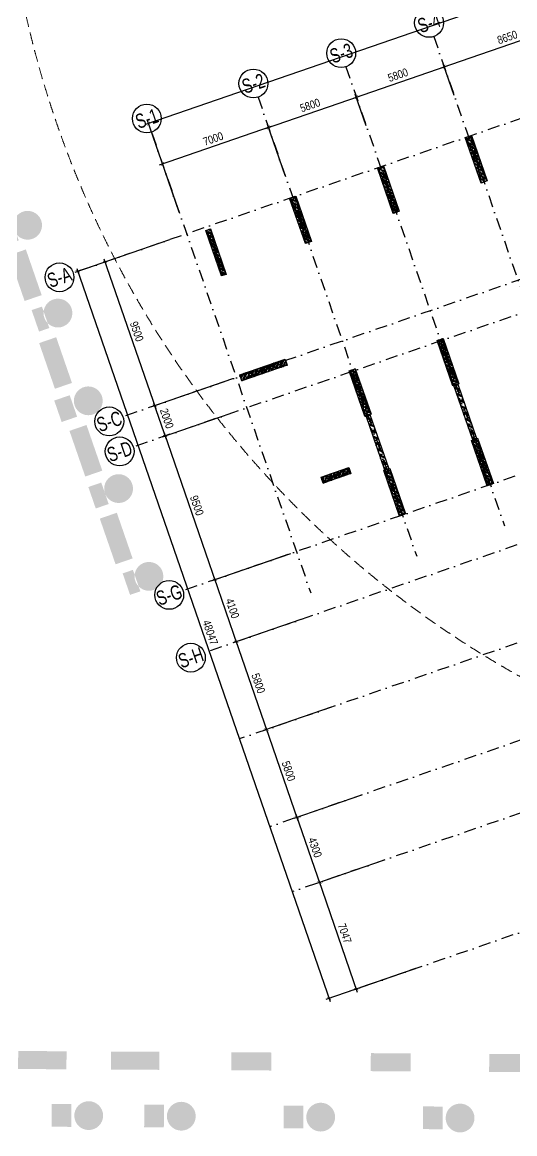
# Model space of a CAD drawing. Header units: millimetres. Extents: x -185400 to 961535, y -14070 to 330824.
# Drawn here: x -116823 to -86082, y -14070 to 55363 of the extents above; entities that cross this region are included whole.
import ezdxf
from ezdxf.enums import TextEntityAlignment as Align

# ---------------------------------------------------------------- set-up
doc = ezdxf.new("R2010")
doc.units = ezdxf.units.MM
doc.header["$LTSCALE"] = 300
doc.header["$MEASUREMENT"] = 0
doc.set_wipeout_variables(frame=1)
doc.linetypes.add('DASHDOT', pattern=[1, 0.5, -0.25, 0, -0.25])
doc.linetypes.add('HIDDEN', pattern=[0.375, 0.25, -0.125])
for name, color, linetype in [('$AUDIT-BAD-LAYER', 7, 'Continuous'), ('KC2-COLUMN', 2, 'Continuous'), ('KC2-HATCH', 252, 'Continuous'), ('KT-Kich thuoc', 9, 'Continuous'), ('KT-Luoi truc South Tower', 8, 'DASHDOT'), ('ST_MBDV Cot vach 220805$0$AUDIT_I_220805193045-1', 50, 'Continuous'), ('ST_MBDV Cot vach 220805$0$AUDIT_I_220805193045-5', 6, 'Continuous')]:
    doc.layers.add(name, color=color, linetype=linetype)
doc.layers.add('KT-Chi gioi XD', color=7, linetype='HIDDEN', true_color=0x0066cc)
doc.styles.add('Arial Narrow', font='ARIALN.TTF')
doc.styles.add('ST_MBDV Cot vach 220805$0$HBA-Text', font='GOTHIC.TTF')
doc.dimstyles.new('ccu12-200', dxfattribs={"dimscale": 200, "dimtxt": 2.5, "dimasz": 1, "dimexe": 1, "dimexo": 2, "dimgap": 1, "dimtad": 1, "dimdec": 0, "dimdsep": 46, "dimtxsty": 'Arial Narrow', "dimblk": 'ARCHTICK', "dimcen": -1, "dimdle": 1, "dimclrd": 256, "dimclre": 256, "dimclrt": 3, "dimadec": 0, "dimazin": 2, "dimtfac": 0.1, "dimtdec": 0, "dimtmove": 0, "dimatfit": 1, "dimldrblk": 'ARCHTICK', "dimfxl": 1, "dimtvp": 0.833333, "dimtolj": 1, "dimtzin": 12, "dimarcsym": 0})
pattern_1 = [(50, (-550, 3050), (286.904, -25.101), [30, -330]), (355, (-550, 3050), (-55.5, 300.877), [24, -264]), (100.451, (-526.1, 3047.9), (231.404, 275.776), [25.496, -280.457]), (46.184, (-550, 3130), (426.896, -66.208), [45, -495]), (96.636, (-514.43, 3124.5), (373.865, 389.647), [38.244, -420.685]), (351.184, (-550, 3130), (373.865, 389.65), [36, -396]), (21, (-510, 3110), (238.763, -161.048), [30, -330]), (326, (-510, 3110), (97.326, 290.06), [24, -264]), (71.451, (-490.1, 3096.58), (336.09, 129.012), [25.496, -280.457]), (37.5, (-550, 3050), (4.864, 133.1575), [0, -260.8, 0, -268, 0, -265]), (7.5, (-550, 3050), (105.228, 157.7647), [0, -152.8, 0, -254.8, 0, -101]), (327.5, (-639.2, 3050), (213.529, -9.022), [0, -100, 0, -312, 0, -414]), (317.5, (-679.2, 3050), (233.274, 40.042), [0, -130, 0, -207.2, 0, -294]), (45, (-550, 3050), (-120.208, 120.208), []), (45, (-550, 3099), (-120.208, 120.208), [])]

# ---------------------------------------------------------------- blocks, each defined once
blk = doc.blocks.new('_ARCHTICK')
at = {"color": 0, "linetype": 'ByBlock', "const_width": 0.15}
blk.add_lwpolyline([(-0.5, -0.5), (0.5, 0.5)], dxfattribs=at)
blk = doc.blocks.new('*D62')
at = {"layer": 'Defpoints', "color": 0, "transparency": 16777216}
for p in [(-107244, 41911, 0), (-103322, 33214, 0), (-108556, 31407)]:
    blk.add_point(p, dxfattribs=at)
at = {"layer": 'KT-Kich thuoc', "lineweight": -2, "transparency": 16777216}
for p, q in [((-107622, 41780), (-111846, 40322)), ((-111722, 40576), (-108491, 31218)), ((-103700, 33084), (-108746, 31342))]:
    blk.add_line(p, q, dxfattribs=at)
at = {"layer": 'KT-Kich thuoc', "lineweight": -2, "transparency": 16777216, "xscale": 200, "yscale": 200, "zscale": 200}
for p, rotation in [((-111657, 40387), 109.0471379636342), ((-108556, 31407), 289.0471379636342)]:
    blk.add_blockref('_ARCHTICK', p, dxfattribs=dict(at, rotation=rotation))
at = {"layer": 'KT-Kich thuoc', "color": 3, "transparency": 16777216, "insert": (-109676, 36046), "char_height": 500, "attachment_point": 5, "rotation": 289.04714, "style": 'Arial Narrow'}
blk.add_mtext('\\A1;9500', dxfattribs=at)
blk = doc.blocks.new('*D63')
at = {"layer": 'Defpoints', "color": 0, "transparency": 16777216}
for p in [(-103491, 31041, 0), (-99707, 22296), (-104803, 20537)]:
    blk.add_point(p, dxfattribs=at)
at = {"layer": 'KT-Kich thuoc', "lineweight": -2, "transparency": 16777216}
for p, q in [((-103869, 30910), (-108093, 29452)), ((-107969, 29706), (-104738, 20348)), ((-100085, 22166), (-104993, 20472))]:
    blk.add_line(p, q, dxfattribs=at)
at = {"layer": 'KT-Kich thuoc', "lineweight": -2, "transparency": 16777216, "xscale": 200, "yscale": 200, "zscale": 200}
for p, rotation in [((-107904, 29517), 109.0471379636342), ((-104803, 20537), 289.0471379636342)]:
    blk.add_blockref('_ARCHTICK', p, dxfattribs=dict(at, rotation=rotation))
at = {"layer": 'KT-Kich thuoc', "color": 3, "transparency": 16777216, "insert": (-105923, 25176), "char_height": 500, "attachment_point": 5, "rotation": 289.04714, "style": 'Arial Narrow'}
blk.add_mtext('\\A1;9500', dxfattribs=at)
blk = doc.blocks.new('*D64')
at = {"layer": 'Defpoints', "color": 0, "transparency": 16777216}
for p in [(-104143, 32931, 0), (-103491, 31041, 0), (-107904, 29517)]:
    blk.add_point(p, dxfattribs=at)
at = {"layer": 'KT-Kich thuoc', "lineweight": -2, "transparency": 16777216}
for p, q in [((-104522, 32800), (-108746, 31342)), ((-108622, 31596), (-107839, 29328)), ((-103869, 30910), (-108093, 29452))]:
    blk.add_line(p, q, dxfattribs=at)
at = {"layer": 'KT-Kich thuoc', "lineweight": -2, "transparency": 16777216, "xscale": 200, "yscale": 200, "zscale": 200}
for p, rotation in [((-108557, 31407), 109.0471379636342), ((-107904, 29517), 289.0471379636342)]:
    blk.add_blockref('_ARCHTICK', p, dxfattribs=dict(at, rotation=rotation))
at = {"layer": 'KT-Kich thuoc', "color": 3, "transparency": 16777216, "insert": (-107800, 30611), "char_height": 500, "attachment_point": 5, "rotation": 289.04714, "style": 'Arial Narrow'}
blk.add_mtext('\\A1;2000', dxfattribs=at)
blk = doc.blocks.new('ST_MBDV Cot vach 220805$0$GRID-SYM-flat-103')
at = {"layer": 'ST_MBDV Cot vach 220805$0$AUDIT_I_220805193045-1'}
blk.add_circle((0, 0, 0), 900, dxfattribs=at)
at = {"layer": 'ST_MBDV Cot vach 220805$0$AUDIT_I_220805193045-1', "style": 'ST_MBDV Cot vach 220805$0$HBA-Text'}
blk.add_attdef('GRID', text='', height=900, rotation=19.04714, dxfattribs=at).set_placement((0, 0, 0), align=Align.MIDDLE_CENTER)
blk = doc.blocks.new('*D70')
at = {"layer": 'Defpoints', "color": 0, "transparency": 16777216}
for p in [(-110864, 40661, 0), (-91942, -3636), (-97678, -5616)]:
    blk.add_point(p, dxfattribs=at)
at = {"layer": 'KT-Kich thuoc', "lineweight": -2, "transparency": 16777216}
for p, q in [((-111242, 40531), (-113547, 39735)), ((-113424, 39989), (-97613, -5805)), ((-92320, -3766), (-97868, -5681))]:
    blk.add_line(p, q, dxfattribs=at)
at = {"layer": 'KT-Kich thuoc', "lineweight": -2, "transparency": 16777216, "xscale": 200, "yscale": 200, "zscale": 200}
for p, rotation in [((-113358, 39800), 109.0471379636342), ((-97678, -5616), 289.0471379636342)]:
    blk.add_blockref('_ARCHTICK', p, dxfattribs=dict(at, rotation=rotation))
at = {"layer": 'KT-Kich thuoc', "color": 3, "transparency": 16777216, "insert": (-105088, 17240), "char_height": 500, "attachment_point": 5, "rotation": 289.04714, "style": 'Arial Narrow'}
blk.add_mtext('\\A1;48047', dxfattribs=at)
blk = doc.blocks.new('*D71')
at = {"layer": 'Defpoints', "color": 0, "transparency": 16777216}
for p in [(-100390, 22061, 0), (-99052, 18185, 0), (-103465, 16661)]:
    blk.add_point(p, dxfattribs=at)
at = {"layer": 'KT-Kich thuoc', "lineweight": -2, "transparency": 16777216}
for p, q in [((-100769, 21930), (-104993, 20472)), ((-104869, 20726), (-103400, 16472)), ((-99431, 18054), (-103655, 16596))]:
    blk.add_line(p, q, dxfattribs=at)
at = {"layer": 'KT-Kich thuoc', "lineweight": -2, "transparency": 16777216, "xscale": 200, "yscale": 200, "zscale": 200}
for p, rotation in [((-104803, 20537), 109.0471379636342), ((-103465, 16661), 289.0471379636342)]:
    blk.add_blockref('_ARCHTICK', p, dxfattribs=dict(at, rotation=rotation))
at = {"layer": 'KT-Kich thuoc', "color": 3, "transparency": 16777216, "insert": (-103704, 18748), "char_height": 500, "attachment_point": 5, "rotation": 289.04714, "style": 'Arial Narrow'}
blk.add_mtext('\\A1;4100', dxfattribs=at)
blk = doc.blocks.new('*D72')
at = {"layer": 'Defpoints', "color": 0, "transparency": 16777216}
for p in [(-99052, 18185, 0), (-97162, 12702, 0), (-101573, 11179)]:
    blk.add_point(p, dxfattribs=at)
at = {"layer": 'KT-Kich thuoc', "lineweight": -2, "transparency": 16777216}
for p, q in [((-99431, 18055), (-103655, 16596)), ((-103531, 16851), (-101507, 10990)), ((-97540, 12571), (-101762, 11114))]:
    blk.add_line(p, q, dxfattribs=at)
at = {"layer": 'KT-Kich thuoc', "lineweight": -2, "transparency": 16777216, "xscale": 200, "yscale": 200, "zscale": 200}
for p, rotation in [((-103466, 16662), 109.0471379636342), ((-101573, 11179), 289.0471379636342)]:
    blk.add_blockref('_ARCHTICK', p, dxfattribs=dict(at, rotation=rotation))
at = {"layer": 'KT-Kich thuoc', "color": 3, "transparency": 16777216, "insert": (-102089, 14069), "char_height": 500, "attachment_point": 5, "rotation": 289.04714, "style": 'Arial Narrow'}
blk.add_mtext('\\A1;5800', dxfattribs=at)
blk = doc.blocks.new('*D73')
at = {"layer": 'Defpoints', "color": 0, "transparency": 16777216}
for p in [(-97162, 12702, 0), (-95267, 7220, 0), (-99682, 5696)]:
    blk.add_point(p, dxfattribs=at)
at = {"layer": 'KT-Kich thuoc', "lineweight": -2, "transparency": 16777216}
for p, q in [((-97540, 12571), (-101764, 11113)), ((-101640, 11367), (-99617, 5507)), ((-95645, 7090), (-99871, 5631))]:
    blk.add_line(p, q, dxfattribs=at)
at = {"layer": 'KT-Kich thuoc', "lineweight": -2, "transparency": 16777216, "xscale": 200, "yscale": 200, "zscale": 200}
for p, rotation in [((-101575, 11178), 109.0471379636342), ((-99682, 5696), 289.0471379636342)]:
    blk.add_blockref('_ARCHTICK', p, dxfattribs=dict(at, rotation=rotation))
at = {"layer": 'KT-Kich thuoc', "color": 3, "transparency": 16777216, "insert": (-100198, 8586), "char_height": 500, "attachment_point": 5, "rotation": 289.04714, "style": 'Arial Narrow'}
blk.add_mtext('\\A1;5800', dxfattribs=at)
blk = doc.blocks.new('*D74')
at = {"layer": 'Defpoints', "color": 0, "transparency": 16777216}
for p in [(-95267, 7220, 0), (-93864, 3156, 0), (-98277, 1632)]:
    blk.add_point(p, dxfattribs=at)
at = {"layer": 'KT-Kich thuoc', "lineweight": -2, "transparency": 16777216}
for p, q in [((-95645, 7090), (-99869, 5631)), ((-99745, 5886), (-98211, 1443)), ((-94242, 3025), (-98466, 1567))]:
    blk.add_line(p, q, dxfattribs=at)
at = {"layer": 'KT-Kich thuoc', "lineweight": -2, "transparency": 16777216, "xscale": 200, "yscale": 200, "zscale": 200}
for p, rotation in [((-99680, 5697), 109.0471379636342), ((-98277, 1632), 289.0471379636342)]:
    blk.add_blockref('_ARCHTICK', p, dxfattribs=dict(at, rotation=rotation))
at = {"layer": 'KT-Kich thuoc', "color": 3, "transparency": 16777216, "insert": (-98548, 3813), "char_height": 500, "attachment_point": 5, "rotation": 289.04714, "style": 'Arial Narrow'}
blk.add_mtext('\\A1;4300', dxfattribs=at)
blk = doc.blocks.new('*D75')
at = {"layer": 'Defpoints', "color": 0, "transparency": 16777216}
for p in [(-93864, 3156, 0), (-91564, -3505, 0), (-95977, -5029)]:
    blk.add_point(p, dxfattribs=at)
at = {"layer": 'KT-Kich thuoc', "lineweight": -2, "transparency": 16777216}
for p, q in [((-94242, 3025), (-98466, 1567)), ((-98342, 1821), (-95912, -5218)), ((-91942, -3636), (-96166, -5094))]:
    blk.add_line(p, q, dxfattribs=at)
at = {"layer": 'KT-Kich thuoc', "lineweight": -2, "transparency": 16777216, "xscale": 200, "yscale": 200, "zscale": 200}
for p, rotation in [((-98277, 1632), 109.0471379636342), ((-95977, -5029), 289.0471379636342)]:
    blk.add_blockref('_ARCHTICK', p, dxfattribs=dict(at, rotation=rotation))
at = {"layer": 'KT-Kich thuoc', "color": 3, "transparency": 16777216, "insert": (-96696, -1550), "char_height": 500, "attachment_point": 5, "rotation": 289.04714, "style": 'Arial Narrow'}
blk.add_mtext('\\A1;7047', dxfattribs=at)
blk = doc.blocks.new('*D33')
at = {"layer": 'Defpoints', "color": 0, "transparency": 16777216}
for p in [(-52359, 62652), (-108936, 49029), (-107112, 43748, 0)]:
    blk.add_point(p, dxfattribs=at)
at = {"layer": 'KT-Kich thuoc', "lineweight": -2, "transparency": 16777216}
for p, q in [((-52489, 63030), (-54248, 68123)), ((-53994, 67999), (-109125, 48964)), ((-107243, 44126), (-109001, 49218))]:
    blk.add_line(p, q, dxfattribs=at)
at = {"layer": 'KT-Kich thuoc', "lineweight": -2, "transparency": 16777216, "xscale": 200, "yscale": 200, "zscale": 200}
for p, rotation in [((-54183, 67933), 19.04771637789532), ((-108936, 49029), 199.0477163778953)]:
    blk.add_blockref('_ARCHTICK', p, dxfattribs=dict(at, rotation=rotation))
at = {"layer": 'KT-Kich thuoc', "color": 3, "transparency": 16777216, "insert": (-78288, 60092), "char_height": 500, "attachment_point": 5, "rotation": 19.04772, "style": 'Arial Narrow'}
blk.add_mtext('\\A1;57925', dxfattribs=at)
blk = doc.blocks.new('*D34')
at = {"layer": 'Defpoints', "color": 0, "transparency": 16777216}
for p in [(-101450, 48795), (-100280, 45407), (-106897, 43123)]:
    blk.add_point(p, dxfattribs=at)
at = {"layer": 'KT-Kich thuoc', "lineweight": -2, "transparency": 16777216}
for p, q in [((-108255, 46446), (-101261, 48860)), ((-100410, 45785), (-101515, 48984)), ((-107027, 43501), (-108132, 46700))]:
    blk.add_line(p, q, dxfattribs=at)
at = {"layer": 'KT-Kich thuoc', "lineweight": -2, "transparency": 16777216, "xscale": 200, "yscale": 200, "zscale": 200}
for p, rotation in [((-101450, 48795), 19.04713796496646), ((-108066, 46511), 199.0471379649665)]:
    blk.add_blockref('_ARCHTICK', p, dxfattribs=dict(at, rotation=rotation))
at = {"layer": 'KT-Kich thuoc', "color": 3, "transparency": 16777216, "insert": (-104907, 48083), "char_height": 500, "attachment_point": 5, "rotation": 19.04714, "style": 'Arial Narrow'}
blk.add_mtext('\\A1;7000', dxfattribs=at)
blk = doc.blocks.new('*D35')
at = {"layer": 'Defpoints', "color": 0, "transparency": 16777216}
for p in [(-95967, 50688), (-95220, 48523), (-100280, 45407)]:
    blk.add_point(p, dxfattribs=at)
at = {"layer": 'KT-Kich thuoc', "lineweight": -2, "transparency": 16777216}
for p, q in [((-101639, 48730), (-95778, 50753)), ((-95350, 48901), (-96033, 50877)), ((-100410, 45785), (-101515, 48984))]:
    blk.add_line(p, q, dxfattribs=at)
at = {"layer": 'KT-Kich thuoc', "lineweight": -2, "transparency": 16777216, "xscale": 200, "yscale": 200, "zscale": 200}
for p, rotation in [((-95967, 50688), 19.04713796496646), ((-101450, 48795), 199.0471379649665)]:
    blk.add_blockref('_ARCHTICK', p, dxfattribs=dict(at, rotation=rotation))
at = {"layer": 'KT-Kich thuoc', "color": 3, "transparency": 16777216, "insert": (-98857, 50172), "char_height": 500, "attachment_point": 5, "rotation": 19.04714, "style": 'Arial Narrow'}
blk.add_mtext('\\A1;5800', dxfattribs=at)
blk = doc.blocks.new('*D36')
at = {"layer": 'Defpoints', "color": 0, "transparency": 16777216}
for p in [(-90485, 52581), (-89737, 50415), (-95220, 48523)]:
    blk.add_point(p, dxfattribs=at)
at = {"layer": 'KT-Kich thuoc', "lineweight": -2, "transparency": 16777216}
for p, q in [((-89868, 50794), (-90550, 52770)), ((-96156, 50623), (-90296, 52646)), ((-95350, 48901), (-96033, 50877))]:
    blk.add_line(p, q, dxfattribs=at)
at = {"layer": 'KT-Kich thuoc', "lineweight": -2, "transparency": 16777216, "xscale": 200, "yscale": 200, "zscale": 200}
for p, rotation in [((-90485, 52581), 19.04713796496646), ((-95967, 50688), 199.0471379649665)]:
    blk.add_blockref('_ARCHTICK', p, dxfattribs=dict(at, rotation=rotation))
at = {"layer": 'KT-Kich thuoc', "color": 3, "transparency": 16777216, "insert": (-93375, 52065), "char_height": 500, "attachment_point": 5, "rotation": 19.04714, "style": 'Arial Narrow'}
blk.add_mtext('\\A1;5800', dxfattribs=at)
blk = doc.blocks.new('*D37')
at = {"layer": 'Defpoints', "color": 0, "transparency": 16777216}
for p in [(-82308, 55404), (-81561, 53238), (-89737, 50415)]:
    blk.add_point(p, dxfattribs=at)
at = {"layer": 'KT-Kich thuoc', "lineweight": -2, "transparency": 16777216}
for p, q in [((-81691, 53616), (-82374, 55593)), ((-90674, 52516), (-82119, 55469)), ((-89868, 50794), (-90550, 52770))]:
    blk.add_line(p, q, dxfattribs=at)
at = {"layer": 'KT-Kich thuoc', "lineweight": -2, "transparency": 16777216, "xscale": 200, "yscale": 200, "zscale": 200}
for p, rotation in [((-82308, 55404), 19.04713796496646), ((-90485, 52581), 199.0471379649665)]:
    blk.add_blockref('_ARCHTICK', p, dxfattribs=dict(at, rotation=rotation))
at = {"layer": 'KT-Kich thuoc', "color": 3, "transparency": 16777216, "insert": (-86545, 54423), "char_height": 500, "attachment_point": 5, "rotation": 19.04714, "style": 'Arial Narrow'}
blk.add_mtext('\\A1;8650', dxfattribs=at)
blk = doc.blocks.new('*U82')
h = blk.add_hatch()
h.set_pattern_fill('VATLIEU04', color=250, scale=40, style=0, pattern_type=2)
h.set_pattern_definition(pattern_1)
h.paths.add_polyline_path([(-475, -475), (-75, -475), (-75, 2525), (-475, 2525)])
at = {"color": 6, "ltscale": 0.25}
blk.add_lwpolyline([(-475, -475), (-75, -475), (-75, 2525), (-475, 2525)], close=True, dxfattribs=at)
at = {"layer": 'Defpoints', "linetype": 'ByBlock', "ltscale": 30}
for p, q in [((-75, -475), (-475, 2525)), ((-475, -475), (-75, 2525))]:
    blk.add_line(p, q, dxfattribs=at)
blk = doc.blocks.new('*U76')
h = blk.add_hatch()
h.set_pattern_fill('VATLIEU04', color=250, scale=40, style=0, pattern_type=2)
h.set_pattern_definition(pattern_1)
h.paths.add_polyline_path([(-475, -475), (-75, -475), (-75, 2525), (-475, 2525)])
at = {"color": 6, "ltscale": 0.25}
blk.add_lwpolyline([(-475, -475), (-75, -475), (-75, 2525), (-475, 2525)], close=True, dxfattribs=at)
at = {"layer": 'Defpoints', "linetype": 'ByBlock', "ltscale": 30}
for p, q in [((-75, -475), (-475, 2525)), ((-475, -475), (-75, 2525))]:
    blk.add_line(p, q, dxfattribs=at)
blk = doc.blocks.new('*U89')
h = blk.add_hatch()
h.set_pattern_fill('VATLIEU04', color=250, scale=40, style=0, pattern_type=2)
h.set_pattern_definition([(50, (-550, 1877.43), (286.904, -25.1), [30, -330]), (355, (-550, 1877.43), (-55.5, 300.877), [24, -264]), (100.451, (-526.1, 1875.33), (231.404, 275.776), [25.496, -280.457]), (46.184, (-550, 1957.43), (426.896, -66.21), [45, -495]), (96.636, (-514.43, 1951.9), (373.865, 389.65), [38.244, -420.685]), (351.184, (-550, 1957.43), (373.865, 389.65), [36, -396]), (21, (-510, 1937.43), (238.763, -161.048), [30, -330]), (326, (-510, 1937.43), (97.326, 290.06), [24, -264]), (71.451, (-490.1, 1924), (336.09, 129.012), [25.496, -280.457]), (37.5, (-550, 1877.43), (4.864, 133.1575), [0, -260.8, 0, -268, 0, -265]), (7.5, (-550, 1877.43), (105.228, 157.765), [0, -152.8, 0, -254.8, 0, -101]), (327.5, (-639.2, 1877.43), (213.529, -9.022), [0, -100, 0, -312, 0, -414]), (317.5, (-679.2, 1877.43), (233.274, 40.042), [0, -130, 0, -207.2, 0, -294]), (45, (-550, 1877.43), (-120.208, 120.208), []), (45, (-550, 1926.43), (-120.208, 120.208), [])])
h.paths.add_polyline_path([(-475, -475), (-75, -475), (-75, 1352), (-475, 1352)])
at = {"color": 6, "ltscale": 0.25}
blk.add_lwpolyline([(-475, -475), (-75, -475), (-75, 1352), (-475, 1352)], close=True, dxfattribs=at)
at = {"layer": 'Defpoints', "linetype": 'ByBlock', "ltscale": 30}
for p, q in [((-75, -475), (-475, 1352)), ((-475, -475), (-75, 1352))]:
    blk.add_line(p, q, dxfattribs=at)
blk = doc.blocks.new('*U80')
h = blk.add_hatch()
h.set_pattern_fill('VATLIEU04', color=250, scale=40, style=0, pattern_type=2)
h.set_pattern_definition([(50, (-650, 3050), (286.904, -25.101), [30, -330]), (355, (-650, 3050), (-55.5, 300.877), [24, -264]), (100.451, (-626.1, 3047.9), (231.404, 275.776), [25.496, -280.457]), (46.184, (-650, 3130), (426.896, -66.208), [45, -495]), (96.636, (-614.43, 3124.5), (373.865, 389.647), [38.244, -420.685]), (351.184, (-650, 3130), (373.865, 389.65), [36, -396]), (21, (-610, 3110), (238.763, -161.048), [30, -330]), (326, (-610, 3110), (97.326, 290.06), [24, -264]), (71.451, (-590.1, 3096.58), (336.09, 129.012), [25.496, -280.457]), (37.5, (-650, 3050), (4.864, 133.1575), [0, -260.8, 0, -268, 0, -265]), (7.5, (-650, 3050), (105.228, 157.7647), [0, -152.8, 0, -254.8, 0, -101]), (327.5, (-739.2, 3050), (213.529, -9.022), [0, -100, 0, -312, 0, -414]), (317.5, (-779.2, 3050), (233.274, 40.042), [0, -130, 0, -207.2, 0, -294]), (45, (-650, 3050), (-120.208, 120.208), []), (45, (-650, 3099), (-120.208, 120.208), [])])
h.paths.add_polyline_path([(-475, -475), (-175, -475), (-175, 2525), (-475, 2525)])
at = {"color": 6, "ltscale": 0.25}
blk.add_lwpolyline([(-475, -475), (-175, -475), (-175, 2525), (-475, 2525)], close=True, dxfattribs=at)
at = {"layer": 'Defpoints', "linetype": 'ByBlock', "ltscale": 30}
for p, q in [((-175, -475), (-475, 2525)), ((-475, -475), (-175, 2525))]:
    blk.add_line(p, q, dxfattribs=at)
blk = doc.blocks.new('A$C4CF74F6B')
at = {"layer": 'KC2-HATCH'}
h = blk.add_hatch(dxfattribs=at)
h.set_pattern_fill('BT-01', color=256, scale=70, angle=110, pattern_type=2)
h.set_pattern_definition([(160, (-130396.9, 186408.73), (-130.4448, 486.8266), [52.5, -577.5]), (105, (-130396.9, 186408.73), (-461.5616, -271.354), [42, -462]), (210.4514, (-130407.76, 186449.3), (-592.0062, 215.4732), [44.6181, -490.7995]), (156.1842, (-130528.44, 186360.85), (-146.6367, 741.6426), [78.75, -866.25]), (206.6356, (-130540.66, 186422.65), (-864.5314, 381.5894), [66.9272, -736.199]), (101.1842, (-130528.44, 186360.85), (-864.5317, 381.5887), [63, -693]), (131, (-130519.5, 186438.6), (121.9286, 489.029), [52.5, -577.5]), (76, (-130519.5, 186438.6), (-535.2458, -13.562), [42, -462]), (181.4514, (-130509.33, 186479.35), (-413.3168, 475.4674), [44.6181, -490.7995]), (147.5, (-130396.89, 186408.73), (-221.88377, -71.70091), [0, -456.4, 0, -469, 0, -463.75]), (117.5, (-130396.89, 186408.73), (-322.4206, 78.61543), [0, -267.4, 0, -445.9, 0, -176.75]), (77.5, (-130343.5, 186262.05), (-112.96837, 356.54026), [0, -175, 0, -546, 0, -724.5]), (67.5, (-130319.56, 186196.27), (-205.47053, 359.6445), [0, -227.5, 0, -362.6, 0, -514.5]), (155, (-130396.9, 186408.73), (-125.72893, -269.62657), []), (155, (-130477.46, 186379.4), (-125.72893, -269.62657), [])])
h.paths.add_polyline_path([(-83556, 25101), (-83320, 25183), (-82145, 21780), (-82381, 21699)])
h = blk.add_hatch(dxfattribs=at)
h.set_pattern_fill('BT-01', color=256, scale=70, angle=110, pattern_type=2)
h.set_pattern_definition([(160, (-135879.34, 184515.92), (-130.4448, 486.8266), [52.5, -577.5]), (105, (-135879.34, 184515.9), (-461.5616, -271.354), [42, -462]), (210.4514, (-135890.2, 184556.5), (-592.0062, 215.4732), [44.6181, -490.7995]), (156.1842, (-136010.9, 184468.04), (-146.6367, 741.6426), [78.75, -866.25]), (206.6356, (-136023.1, 184529.85), (-864.5314, 381.5894), [66.9272, -736.199]), (101.1842, (-136010.9, 184468.04), (-864.5317, 381.5887), [63, -693]), (131, (-136001.95, 184545.8), (121.9286, 489.029), [52.5, -577.5]), (76, (-136001.95, 184545.8), (-535.2458, -13.562), [42, -462]), (181.4514, (-135991.8, 184586.54), (-413.3168, 475.4674), [44.6181, -490.7995]), (147.5, (-135879.34, 184515.92), (-221.88377, -71.70091), [0, -456.4, 0, -469, 0, -463.75]), (117.5, (-135879.34, 184515.92), (-322.4206, 78.61543), [0, -267.4, 0, -445.9, 0, -176.75]), (77.5, (-135825.95, 184369.24), (-112.96837, 356.54026), [0, -175, 0, -546, 0, -724.5]), (67.5, (-135802, 184303.46), (-205.47053, 359.6445), [0, -227.5, 0, -362.6, 0, -514.5]), (155, (-135879.34, 184515.92), (-125.72893, -269.62657), []), (155, (-135959.92, 184486.6), (-125.72893, -269.62657), [])])
h.paths.add_polyline_path([(-89039, 23209), (-88803, 23290), (-87627, 19887), (-87864, 19806)])
at = {"layer": 'KC2-COLUMN', "elevation": 0}
for points in [[(-83556, 25101), (-83320, 25183), (-82145, 21780), (-82381, 21699)], [(-89039, 23209), (-88803, 23290), (-87627, 19887), (-87864, 19806)]]:
    blk.add_lwpolyline(points, close=True, dxfattribs=at)
blk = doc.blocks.new('Asix South Tower')
at = {"layer": 'KT-Luoi truc South Tower', "ltscale": 5}
for p, q in [((-45928.1, 63080), (-113358.3, 39799.9)), ((-91137.3, 54471), (-81235.3, 25790.1)), ((-96619.8, 52578.2), (-86717.8, 23897.3)), ((-102102.2, 50685.3), (-92200.2, 22004.5)), ((-108719, 48400.9), (-98817, 19720.1)), ((-67132.6, 45709), (-110541.5, 30722.1)), ((-66479.9, 43818.5), (-109888.9, 28831.6)), ((-37736.8, 39354.3), (-105450.5, 15976.2)), ((-63379.6, 34838.6), (-106788.6, 19851.7)), ((-37735.1, 33218.9), (-103274.2, 10591.7)), ((-47391.3, 23749.2), (-101381.4, 5109.2)), ((-45988, 19684.6), (-99978.1, 1044.6)), ((-52170.8, 10095.3), (-96381.5, -5168.4))]:
    blk.add_line(p, q, dxfattribs=at)
at = {"layer": 'KT-Kich thuoc'}
ref = blk.add_blockref('ST_MBDV Cot vach 220805$0$GRID-SYM-flat-103', (-91431.1, 55321.7), dxfattribs=at)
ref.add_attrib('GRID', 'S-4', dxfattribs={"layer": 'ST_MBDV Cot vach 220805$0$AUDIT_I_220805193045-1', "height": 900, "rotation": 19, "style": 'ST_MBDV Cot vach 220805$0$HBA-Text', "width": 0.75}).set_placement((-91431.1, 55321.7, 0), align=Align.MIDDLE_CENTER)
ref = blk.add_blockref('ST_MBDV Cot vach 220805$0$GRID-SYM-flat-103', (-96913.5, 53428.9), dxfattribs=at)
ref.add_attrib('GRID', 'S-3', dxfattribs={"layer": 'ST_MBDV Cot vach 220805$0$AUDIT_I_220805193045-1', "height": 900, "rotation": 19, "style": 'ST_MBDV Cot vach 220805$0$HBA-Text', "width": 0.75}).set_placement((-96913.5, 53428.9, 0), align=Align.MIDDLE_CENTER)
ref = blk.add_blockref('ST_MBDV Cot vach 220805$0$GRID-SYM-flat-103', (-102396, 51536.1), dxfattribs=at)
ref.add_attrib('GRID', 'S-2', dxfattribs={"layer": 'ST_MBDV Cot vach 220805$0$AUDIT_I_220805193045-1', "height": 900, "rotation": 19.047138, "style": 'ST_MBDV Cot vach 220805$0$HBA-Text', "width": 0.75}).set_placement((-102396, 51536.1, 0), align=Align.MIDDLE_CENTER)
ref = blk.add_blockref('ST_MBDV Cot vach 220805$0$GRID-SYM-flat-103', (-109045.2, 49346.2), dxfattribs=at)
ref.add_attrib('GRID', 'S-1', dxfattribs={"layer": 'ST_MBDV Cot vach 220805$0$AUDIT_I_220805193045-1', "height": 900, "rotation": 19, "style": 'ST_MBDV Cot vach 220805$0$HBA-Text', "width": 0.75}).set_placement((-109045.2, 49346.2, 0), align=Align.MIDDLE_CENTER)
ref = blk.add_blockref('ST_MBDV Cot vach 220805$0$GRID-SYM-flat-103', (-114499.2, 39428.2), dxfattribs=at)
ref.add_attrib('GRID', 'S-A', dxfattribs={"layer": 'ST_MBDV Cot vach 220805$0$AUDIT_I_220805193045-1', "height": 900, "rotation": 19, "style": 'ST_MBDV Cot vach 220805$0$HBA-Text', "width": 0.75}).set_placement((-114499.2, 39428.2, 0), align=Align.MIDDLE_CENTER)
ref = blk.add_blockref('ST_MBDV Cot vach 220805$0$GRID-SYM-flat-103', (-111392.3, 30428.4, 0), dxfattribs=at)
ref.add_attrib('GRID', 'S-C', dxfattribs={"layer": 'ST_MBDV Cot vach 220805$0$AUDIT_I_220805193045-1', "height": 900, "rotation": 19, "style": 'ST_MBDV Cot vach 220805$0$HBA-Text', "width": 0.75}).set_placement((-111392.3, 30428.4, 0), align=Align.MIDDLE_CENTER)
ref = blk.add_blockref('ST_MBDV Cot vach 220805$0$GRID-SYM-flat-103', (-110745.1, 28554.5, 0), dxfattribs=at)
ref.add_attrib('GRID', 'S-D', dxfattribs={"layer": 'ST_MBDV Cot vach 220805$0$AUDIT_I_220805193045-1', "height": 900, "rotation": 19, "style": 'ST_MBDV Cot vach 220805$0$HBA-Text', "width": 0.75}).set_placement((-110745.1, 28554.5, 0), align=Align.MIDDLE_CENTER)
ref = blk.add_blockref('ST_MBDV Cot vach 220805$0$GRID-SYM-flat-103', (-107650.1, 19589.9, 0), dxfattribs=at)
ref.add_attrib('GRID', 'S-G', dxfattribs={"layer": 'ST_MBDV Cot vach 220805$0$AUDIT_I_220805193045-1', "height": 900, "rotation": 19, "style": 'ST_MBDV Cot vach 220805$0$HBA-Text', "width": 0.75}).set_placement((-107650.1, 19589.9, 0), align=Align.MIDDLE_CENTER)
ref = blk.add_blockref('ST_MBDV Cot vach 220805$0$GRID-SYM-flat-103', (-106297, 15670.3, 0), dxfattribs=at)
ref.add_attrib('GRID', 'S-H', dxfattribs={"layer": 'ST_MBDV Cot vach 220805$0$AUDIT_I_220805193045-1', "height": 900, "rotation": 19, "style": 'ST_MBDV Cot vach 220805$0$HBA-Text', "width": 0.75}).set_placement((-106297, 15670.3, 0), align=Align.MIDDLE_CENTER)
dim = blk.add_linear_dim(base=(-108935.8, 49029.4), p1=(-52359, 62651.6), p2=(-107112.2, 43747.5, 0), angle=199.047716, dimstyle='ccu12-200', dxfattribs=at)
dim.commit()
dim.dimension.update_dxf_attribs({"geometry": '*D33', "text_midpoint": (-78139.5, 59662.1), "dimtype": 129})
for base, p1, p2, angle, picture, middle in [((-82308.4, 55403.7), (-89737.2, 50415.4), (-81560.8, 53238.3), 19.047138, '*D37', (-86545.2, 54422.6)), ((-90484.8, 52580.8), (-95219.6, 48522.6), (-89737.2, 50415.4), 19.047138, '*D36', (-93374.6, 52064.8)), ((-95967.2, 50688), (-100279.9, 45407), (-95219.6, 48522.6), 19.047138, '*D35', (-98857, 50172)), ((-101449.7, 48795.2), (-106896.7, 43122.6), (-100279.9, 45407), 19.047138, '*D34', (-104906.6, 48083.4)), ((-108556.5, 31407.3), (-107243.8, 41910.9, 0), (-103322.2, 33214.4, 0), 109.047138, '*D62', (-109676.3, 36045.9)), ((-97678.5, -5616.2), (-110863.9, 40661.1, 0), (-91942.1, -3635.7), 109.047138, '*D70', (-105088, 17240.5)), ((-107903.8, 29516.9), (-104143.5, 32931, 0), (-103490.8, 31040.5, 0), 109.047138, '*D64', (-107799.8, 30610.8)), ((-104803.5, 20536.9), (-103490.8, 31040.5, 0), (-99707.3, 22296.4), 109.047138, '*D63', (-105923.3, 25175.5)), ((-103465.5, 16661.4), (-100390.5, 22060.5, 0), (-99052.4, 18185, 0), 109.047138, '*D71', (-103704.1, 18747.7)), ((-101572.7, 11179.1), (-99052.5, 18185.1, 0), (-97161.7, 12702, 0), 109.047138, '*D72', (-102088.8, 14068.9)), ((-99682, 5695.9), (-97161.7, 12702, 0), (-95266.9, 7220.2, 0), 109.047138, '*D73', (-100198, 8585.7)), ((-98276.6, 1632.1), (-95266.9, 7220.2, 0), (-93863.6, 3155.6, 0), 109.047138, '*D74', (-98547.9, 3812.9)), ((-95977.0017, -5028.7291), (-93863.5908, 3155.6426, 0.0001), (-91563.9698, -3505.1381, 0.0001), 109.047138, '*D75', (-96696.4529, -1549.758))]:
    dim = blk.add_linear_dim(base=base, p1=p1, p2=p2, angle=angle, dimstyle='ccu12-200', dxfattribs=at)
    dim.commit()
    dim.dimension.update_dxf_attribs({"geometry": picture, "text_midpoint": middle})

msp = doc.modelspace()

# ---------------------------------------------------------------- block references
at = {"layer": 'ST_MBDV Cot vach 220805$0$AUDIT_I_220805193045-5', "linetype": 'ByBlock'}
for name, p, xscale, rotation in [('*U76', (-88563.3, 47858), -1.000000000000001, 199.0471379540016), ('*U76', (-94045.8, 45965.2), -1.000000000000001, 199.0471379540016), ('*U76', (-99528.2, 44072.4), -1.000000000000001, 199.0471379540016), ('*U80', (-104756.3, 42055.8, 0), -1.000000000000001, 199.0471379540016), ('*U89', (-97747.5, 27178.6, 0), -1, 289.0471379540017)]:
    msp.add_blockref(name, p, dxfattribs=dict(at, xscale=xscale, rotation=rotation))
at = {"layer": 'ST_MBDV Cot vach 220805$0$AUDIT_I_220805193045-5', "linetype": 'ByBlock', "extrusion": (-1.72044e-08, -5.9383e-09, 1), "xscale": -1, "rotation": 289.0507796949594}
msp.add_blockref('*U82', (-102822, 33572.5, 0), dxfattribs=at)

# ---------------------------------------------------------------- wipeouts: each hides what was drawn before it
for points in [[(-89878.9, 32671.8), (-89642.6, 32753.4), (-88467.9, 29350.7), (-88703.8, 29269.2)], [(-95361.4, 30779), (-95125.1, 30860.6), (-93950.3, 27457.9), (-94186.2, 27376.4)]]:
    msp.add_wipeout(points).translate(0, 0, 0).dxf.layer = 'KT-Kich thuoc'

# ---------------------------------------------------------------- next in the draw order: hatches: boundary and pattern name
at = {"layer": '$AUDIT-BAD-LAYER'}
h = msp.add_hatch(dxfattribs=at)
h.set_pattern_fill('ACET-2D-ANSI31', color=256)
h.set_pattern_definition([(45, (5.27543, -15.29099), (-0.08838834765, 0.08838834765), [])])
h.paths.add_polyline_path([(-152992, 35260.2), (-153807.4, 37623.5), (-155981.6, 36873.4), (-155166.3, 34510.1)], flags=0)
h.paths.add_polyline_path([(-153334.7, 37786.6), (-152519.4, 35423.3), (-150345.1, 36173.4), (-151160.5, 38536.7)], flags=16)
h.paths.add_polyline_path([(-81572.3, -12446.3), (-81581.4, -13864.1), (-80353.8, -13872.1), (-80344.7, -12454.2)])
edge = h.paths.add_edge_path()
edge.add_arc((-79262.8, -13170.1), 900, 0, 360)
h.paths.add_polyline_path([(-174845.3, 38775), (-174414.4, 37424.2), (-173542.7, 37702.3), (-173973.6, 39053.1)], flags=16)
edge = h.paths.add_edge_path(flags=16)
edge.add_arc((-172872, 38660.4), 900, 0, 360)
h.paths.add_polyline_path([(-110555.5, 20932.7), (-110092.7, 19592.4), (-109451.7, 19813.7), (-109914.4, 21154)])
edge = h.paths.add_edge_path()
edge.add_arc((-108915.8, 20748.7), 900, 0, 360)
h.paths.add_polyline_path([(-112698.4, 26328.8), (-112235.7, 24988.5), (-111427.9, 25267.4), (-111890.6, 26607.6)])
edge = h.paths.add_edge_path()
edge.add_arc((-110808.6, 26231.2), 900, 0, 360)
h.paths.add_polyline_path([(-138364.3, 646.7), (-137901.6, -693.6), (-137277.2, -478), (-137739.9, 862.3)])
edge = h.paths.add_edge_path()
edge.add_arc((-136749.6, 454.2), 900, 0, 360)
h.paths.add_polyline_path([(-143828.3, 15581.2), (-143365.6, 14240.9), (-142557.8, 14519.8), (-143020.5, 15860.1)], flags=16)
edge = h.paths.add_edge_path(flags=16)
edge.add_arc((-141938.5, 15483.7), 900, 0, 360)
h.paths.add_polyline_path([(-154331.1, 43985.8), (-153900.1, 42635), (-153193.7, 42860.4), (-153624.6, 44211.2)])
edge = h.paths.add_edge_path()
edge.add_arc((-152605.7, 43792.1), 900, 0, 360)
h.paths.add_polyline_path([(-157119.6, 43023.1), (-156688.6, 41672.3), (-155982.2, 41897.6), (-156413.1, 43248.5)])
edge = h.paths.add_edge_path()
edge.add_arc((-155394.1, 42829.4), 900, 0, 360)
h.paths.add_polyline_path([(-176260.9, 36414.6), (-175830, 35063.8), (-175123.5, 35289.1), (-175554.5, 36640)], flags=16)
edge = h.paths.add_edge_path(flags=16)
edge.add_arc((-174535.5, 36220.9), 900, 0, 360)
h.paths.add_polyline_path([(-148943.9, 45845.7), (-148513, 44494.9), (-147806.5, 44720.3), (-148237.5, 46071.1)])
edge = h.paths.add_edge_path()
edge.add_arc((-147218.5, 45652), 900, 0, 360)
h.paths.add_polyline_path([(-182878.4, 34129.9), (-182447.4, 32779.1), (-181741, 33004.5), (-182171.9, 34355.3)])
edge = h.paths.add_edge_path(flags=16)
edge.add_arc((-181153, 33936.2), 900, 0, 360)
h.paths.add_polyline_path([(-181416.8, 15649.5), (-180954.1, 14309.2), (-180038.6, 14625.3), (-180501.3, 15965.6)])
edge = h.paths.add_edge_path(flags=16)
edge.add_arc((-179365.4, 15607.7), 900, 0, 360)
h.paths.add_polyline_path([(-178647.3, 7922.9), (-178196.4, 6578.6), (-177335.4, 6867.3), (-177786.3, 8211.6)])
edge = h.paths.add_edge_path(flags=16)
edge.add_arc((-176682.2, 7834.1), 900, 0, 360)
h.paths.add_polyline_path([(-182226.9, 19020.1), (-181776.1, 17675.8), (-181056.4, 17917.1), (-181507.2, 19261.4)])
edge = h.paths.add_edge_path()
edge.add_arc((-180473.8, 18860.2), 900, 0, 360)
h.paths.add_polyline_path([(-165296, 40200.2), (-164865, 38849.4), (-164158.6, 39074.7), (-164589.5, 40425.6)], flags=16)
edge = h.paths.add_edge_path(flags=16)
edge.add_arc((-163570.6, 40006.5), 900, 0, 360)
h.paths.add_polyline_path([(-170778.5, 38307.4), (-170347.5, 36956.6), (-169641, 37181.9), (-170072, 38532.8)], flags=16)
edge = h.paths.add_edge_path(flags=16)
edge.add_arc((-169053, 38113.7), 900, 0, 360)
h.paths.add_polyline_path([(-185399.7, 27816.4), (-184948.8, 26472), (-184091.5, 26759.6), (-184542.3, 28103.9)])
edge = h.paths.add_edge_path()
edge.add_arc((-183440.1, 27725.8), 900, 0, 360)
h.paths.add_polyline_path([(-141685.3, 10185.2), (-141222.6, 8844.9), (-140581.6, 9066.2), (-141044.3, 10406.5)], flags=16)
edge = h.paths.add_edge_path(flags=16)
edge.add_arc((-140045.7, 10001.2), 900, 0, 360)
h.paths.add_polyline_path([(-139927.9, 4655.9), (-139465.2, 3315.7), (-138733.9, 3568.1), (-139196.6, 4908.4)])
edge = h.paths.add_edge_path()
edge.add_arc((-138152.8, 4518.8), 900, 0, 360)
h.paths.add_polyline_path([(-114826.3, 31730.1), (-114363.5, 30389.8), (-113399, 30722.8), (-113861.8, 32063.1)])
edge = h.paths.add_edge_path()
edge.add_arc((-112701.4, 31713.6), 900, 0, 360)
h.paths.add_polyline_path([(-116237.5, 37378.8), (-115774.8, 36038.5), (-115131.3, 36260.6), (-115594.1, 37600.9)], flags=16)
edge = h.paths.add_edge_path()
edge.add_arc((-114594.2, 37196.1), 900, 0, 360)
h.paths.add_polyline_path([(-118194.1, 42839.2), (-117731.4, 41498.9), (-117045.4, 41735.8), (-117508.1, 43076)], flags=17)
edge = h.paths.add_edge_path(flags=17)
edge.add_arc((-116487, 42678.6), 900, 0, 360)
h.paths.add_polyline_path([(-71490.6, -5057.2), (-71500.2, -6547.6), (-70504.9, -6554), (-70495.3, -5063.6)])
edge = h.paths.add_edge_path()
edge.add_arc((-69505.5, -5791.1), 900, 0, 360)
h.paths.add_polyline_path([(-71072.3, 2928.2), (-71081.4, 1510.3), (-70307, 1505.3), (-70297.8, 2923.2)])
edge = h.paths.add_edge_path()
edge.add_arc((-69442.5, 2208.7), 900, 0, 360)
h.paths.add_polyline_path([(-71255.6, 4929.4), (-71264.7, 3511.5), (-70360.5, 3505.7), (-70351.3, 4923.6)])
edge = h.paths.add_edge_path()
edge.add_arc((-69431.1, 4208.7), 900, 0, 360)
h.paths.add_polyline_path([(-71439.7, 14459), (-71448.9, 13041.1), (-70387.4, 13034.3), (-70378.3, 14452.1)])
edge = h.paths.add_edge_path()
edge.add_arc((-69379.5, 13736.7), 900, 0, 360)
h.paths.add_polyline_path([(-85732.4, -12422.6), (-85741.5, -13840.5), (-84513.9, -13848.4), (-84504.7, -12430.6)])
edge = h.paths.add_edge_path()
edge.add_arc((-83422.9, -13146.5), 900, 0, 360)
h.paths.add_polyline_path([(-91805.1, -12362.6), (-91814.3, -13780.5), (-90586.7, -13788.4), (-90577.5, -12370.5)])
edge = h.paths.add_edge_path()
edge.add_arc((-89495.7, -13086.5), 900, 0, 360)
h.paths.add_polyline_path([(-100505, -12306.5), (-100514.1, -13724.3), (-99286.5, -13732.3), (-99277.4, -12314.4)])
edge = h.paths.add_edge_path()
edge.add_arc((-98195.5, -13030.3), 900, 0, 360)
h.paths.add_polyline_path([(-109204.8, -12250.3), (-109213.9, -13668.2), (-107986.3, -13676.1), (-107977.2, -12258.2)])
edge = h.paths.add_edge_path()
edge.add_arc((-106895.3, -12974.2), 900, 0, 360)
h.paths.add_polyline_path([(-114985, -12212.8), (-114994.1, -13630.7), (-113766.5, -13638.7), (-113757.4, -12220.8)])
edge = h.paths.add_edge_path()
edge.add_arc((-112675.5, -12936.7), 900, 0, 360)
h.paths.add_polyline_path([(-128242, 51140.4), (-127810.3, 49789.8), (-126640.9, 50163.6), (-127072.6, 51514.2)])
edge = h.paths.add_edge_path()
edge.add_arc((-125821.9, 51169.6), 900, 0, 360)
h.paths.add_polyline_path([(-134132.3, 49194.7), (-133700.6, 47844.1), (-132531.2, 48217.9), (-132962.9, 49568.5)])
edge = h.paths.add_edge_path()
edge.add_arc((-131712.2, 49223.9), 900, 0, 360)
h.paths.add_polyline_path([(-136999.9, 48099), (-136568.3, 46748.4), (-135861.9, 46974.1), (-136293.6, 48324.7)])
edge = h.paths.add_edge_path()
edge.add_arc((-135274.4, 47906.2), 900, 0, 360)
h.paths.add_polyline_path([(-145979.8, 44998.7), (-145548.1, 43648.1), (-144841.8, 43873.8), (-145273.5, 45224.4)])
edge = h.paths.add_edge_path()
edge.add_arc((-144254.3, 44805.9), 900, 0, 360)
h.paths.add_polyline_path([(-120784.9, -12179.9), (-120794, -13597.8), (-119566.4, -13605.7), (-119557.3, -12187.9)])
edge = h.paths.add_edge_path()
edge.add_arc((-118475.4, -12903.8), 900, 0, 360)
h.paths.add_polyline_path([(-82516, -9113.7), (-82522.4, -10238.7), (-80147.4, -10252.2), (-80141, -9127.2)])
edge = h.paths.add_edge_path()
edge.add_line((-79107.3, 16601.5), (-79270.9, -12221.9))
edge = h.paths.add_edge_path()
edge.add_line((-83257.3, 16625), (-83420.8, -12198.4))
edge = h.paths.add_edge_path(flags=16)
edge.add_line((-172578.3, 37809.7), (-172195.6, 36701.1))
edge = h.paths.add_edge_path(flags=16)
edge.add_line((-172865.5, 35826.8), (-172195.6, 36701.1))
edge = h.paths.add_edge_path()
edge.add_line((-172865.5, 35826.8), (-163741.6, 9399.5))
h.paths.add_polyline_path([(-154920.9, 41367.3), (-154554.9, 40303.4), (-151701.2, 41285), (-152067.1, 42348.8)])
edge = h.paths.add_edge_path()
edge.add_line((-155100.4, 41978.7), (-145976.5, 15551.4))
h.paths.add_polyline_path([(-110919.3, 24721.3), (-111982.7, 24354.2), (-110997.8, 21501.6), (-109934.4, 21868.7)])
h.paths.add_polyline_path([(-112812.1, 30203.8), (-113875.5, 29836.7), (-112890.6, 26984), (-111827.2, 27351.2)])
edge = h.paths.add_edge_path()
edge.add_line((-143350.2, 33404.1), (-117337.7, 42384.8))
edge = h.paths.add_edge_path()
edge.add_line((-146829.5, 44834.2), (-137705.5, 18406.9))
edge = h.paths.add_edge_path()
edge.add_line((-180858.5, 33085.7), (-171734.5, 6658.5))
edge = h.paths.add_edge_path()
edge.add_line((-174241.8, 35370.2), (-165117.8, 8942.9))
h.paths.add_polyline_path([(-134407.7, 5133.6), (-135471.1, 4766.4), (-134486.3, 1913.8), (-133422.9, 2280.9)], flags=16)
h.paths.add_polyline_path([(-137948.6, 15389.5), (-139012, 15022.4), (-138027.1, 12169.8), (-136963.7, 12536.9)], flags=16)
edge = h.paths.add_edge_path()
edge.add_line((-135898.8, 747.9), (-118363.6, 6801.9))
edge = h.paths.add_edge_path()
edge.add_line((-137302.1, 4812.5), (-118337.7, 11359.9))
edge = h.paths.add_edge_path()
edge.add_line((-139194.9, 10294.9), (-109916.6, 20403.2))
edge = h.paths.add_edge_path()
edge.add_line((-141457.4, 27921.6), (-115444.9, 36902.4))
edge = h.paths.add_edge_path()
edge.add_line((-141087.7, 15777.4), (-111809.4, 25885.7))
edge = h.paths.add_edge_path()
edge.add_line((-139564.6, 22439.2), (-113552.1, 31419.9))
edge = h.paths.add_edge_path()
edge.add_line((-122287, 4508.7), (-70348.3, 4213.9))
edge = h.paths.add_edge_path()
edge.add_line((-122298.3, 2508.7), (-70359.6, 2213.9))
edge = h.paths.add_edge_path()
edge.add_line((-182680.4, 27979.6), (-143165.1, 41612.5))
edge = h.paths.add_edge_path()
edge.add_line((-179582.1, 18999), (-140066.8, 32631.9))
edge = h.paths.add_edge_path()
edge.add_line((-178929.8, 17108.4), (-139414.5, 30741.3))
edge = h.paths.add_edge_path()
edge.add_line((-168759.3, 37263), (-159635.3, 10835.7))
edge = h.paths.add_edge_path()
edge.add_line((-163276.9, 39155.8), (-154152.9, 12728.5))
edge = h.paths.add_edge_path()
edge.add_line((-152311.9, 42941.4), (-143188, 16514.1))
edge = h.paths.add_edge_path()
edge.add_line((-143960.6, 43955.2), (-135413.3, 19198.3))
edge = h.paths.add_edge_path()
edge.add_line((-146252.8, 43163.8), (-137705.5, 18406.9))
edge = h.paths.add_edge_path()
edge.add_line((-132894.4, 47141), (-118224.1, 4649))
edge = h.paths.add_edge_path()
edge.add_line((-89307.2, 16659.4), (-89470.7, -12164.1))
edge = h.paths.add_edge_path()
edge.add_line((-98007, 16708.8), (-98170.6, -12114.7))
edge = h.paths.add_edge_path()
edge.add_line((-106706.9, 16758.1), (-106870.5, -12065.3))
edge = h.paths.add_edge_path()
edge.add_line((-112506.8, 16791.1), (-112670.4, -12032.4))
h.paths.add_polyline_path([(-72362, 7730.7), (-71237, 7724.3), (-71222.9, 10213.6), (-72347.9, 10219.9)])
h.paths.add_polyline_path([(-72394.6, 1980.8), (-71269.6, 1974.4), (-71255.5, 4463.7), (-72380.5, 4470)])
h.paths.add_polyline_path([(-72423, -3019.1), (-71298, -3025.5), (-71283.9, -536.3), (-72408.9, -529.9)])
edge = h.paths.add_edge_path()
edge.add_line((-122233.1, 14008.5), (-70294.4, 13713.7))
h.paths.add_polyline_path([(-103764.1, -8978.2), (-103771.4, -10103.1), (-101282.1, -10119.2), (-101274.9, -8994.2)])
h.paths.add_polyline_path([(-87673.9, -9079.7), (-87681.6, -10204.6), (-85192.4, -10221.5), (-85184.7, -9096.6)])
h.paths.add_polyline_path([(-95064.3, -9034.3), (-95071.6, -10159.3), (-92582.3, -10175.3), (-92575.1, -9050.4)])
h.paths.add_polyline_path([(-178518.3, 33215.8), (-178151.1, 32152.4), (-175798.1, 32964.8), (-176165.3, 34028.2)], flags=16)
h.paths.add_polyline_path([(-172468.7, 35304.5), (-172101.5, 34241), (-169748.5, 35053.4), (-170115.7, 36116.8)], flags=16)
h.paths.add_polyline_path([(-166986.2, 37197.3), (-166619.1, 36133.9), (-164266.1, 36946.2), (-164633.2, 38009.6)], flags=16)
h.paths.add_polyline_path([(-160162.6, 39557.3), (-159794.1, 38494.4), (-157442.1, 39309.8), (-157810.6, 40372.8)], flags=16)
h.paths.add_polyline_path([(-111282, -8938.9), (-111286.9, -10063.9), (-108269.1, -10077), (-108264.2, -8952)])
edge = h.paths.add_edge_path()
edge.add_line((-118306.7, 16824), (-118470.3, -11999.5))
h.paths.add_polyline_path([(-117074.4, -8895.2), (-117084, -10020.1), (-114066.3, -10045.9), (-114056.7, -8921)])
h.paths.add_polyline_path([(-178268.2, 19991.1), (-179331.6, 19623.9), (-178346.7, 16771.3), (-177283.3, 17138.4)], flags=16)
h.paths.add_polyline_path([(-146354.7, 42550.7), (-145987.5, 41487.3), (-143134.9, 42472.1), (-143502, 43535.5)], flags=16)
h.paths.add_polyline_path([(-150788.7, 42789.4), (-150421.5, 41726), (-147568.9, 42710.9), (-147936, 43774.3)])
h.paths.add_polyline_path([(-176391.7, 14555.9), (-177455.1, 14188.7), (-176470.2, 11336.1), (-175406.8, 11703.3)], flags=16)
h.paths.add_polyline_path([(-180144.7, 25426.3), (-181208.1, 25059.1), (-180223.2, 22206.5), (-179159.8, 22573.6)])
edge = h.paths.add_edge_path(flags=16)
edge.add_line((-179206.5, 16493.6), (-178902.7, 17117.7))
edge = h.paths.add_edge_path()
edge.add_line((-175831.5, 8127.8), (-136316.2, 21760.7))
h.paths.add_polyline_path([(-116597, 41168.9), (-117660.4, 40801.8), (-116675.6, 37949.2), (-115612.1, 38316.3)], flags=17)
h.paths.add_polyline_path([(-114704.9, 35686.3), (-115768.3, 35319.1), (-114783.4, 32466.5), (-113720, 32833.6)], flags=17)
h.paths.add_polyline_path([(-136055.8, 9907.1), (-137119.2, 9539.9), (-136134.3, 6687.3), (-135070.9, 7054.4)], flags=16)
h.paths.add_polyline_path([(-130557.2, 48004.7), (-130190.1, 46941.3), (-127337.4, 47926.2), (-127704.6, 48989.6)])
h.paths.add_polyline_path([(-135283.5, 46373), (-134916.3, 45309.6), (-132063.7, 46294.4), (-132430.8, 47357.9)])
h.paths.add_polyline_path([(-140718.6, 44496.5), (-140351.5, 43433.1), (-137498.9, 44418), (-137866, 45481.4)])
edge = h.paths.add_edge_path()
edge.add_line((-132894.4, 47141), (-132237.9, 48489.7))
edge = h.paths.add_edge_path()
edge.add_line((-134980.7, 47055.5), (-120114.6, 3996.3))
edge = h.paths.add_edge_path()
edge.add_line((-125528.2, 50318.9), (-113710.1, 16088.3))
edge = h.paths.add_edge_path()
edge.add_line((-122343.7, -5491.2), (-70405, -5786))
h.paths.add_polyline_path([(-156363.1, 37059.2), (-155352, 34128.7), (-149963.7, 35987.6), (-150974.7, 38918.1)], flags=16)

# ---------------------------------------------------------------- next in the draw order: linework, layer by layer
at = {"layer": 'KT-Chi gioi XD', "lineweight": 13, "ltscale": 10, "elevation": 0, "flags": 128}
msp.add_lwpolyline([(-29078.1, 143772.1), (-33774.2, 161645), (-36124.3, 162456.9), (-45058.2, 155685.5), (-68562, 137753.5), (-92229.5, 120645.5, 0.684877), (-61797, 6849.6), (-41426.4, 4693.7), (-2997.3, 5908.3), (-146.9, 9554.9)], format="xyb", close=True, dxfattribs=at)

# ---------------------------------------------------------------- next in the draw order: block references
at = {"layer": 'KT-Kich thuoc'}
for name, p in [('A$C4CF74F6B', (-6323.1, 7570.6, 0)), ('Asix South Tower', (0, 0))]:
    msp.add_blockref(name, p, dxfattribs=at)
at = {"layer": 'ST_MBDV Cot vach 220805$0$AUDIT_I_220805193045-5', "linetype": 'ByBlock', "xscale": -1.000000000000001, "rotation": 199.0471379540016}
for p in [(-90325.4, 35189.3, 0), (-95807.9, 33296.5, 0), (-88171.5, 28950.7, 0), (-93654, 27057.9, 0)]:
    msp.add_blockref('*U76', p, dxfattribs=at)

doc.saveas('drawing.dxf')
